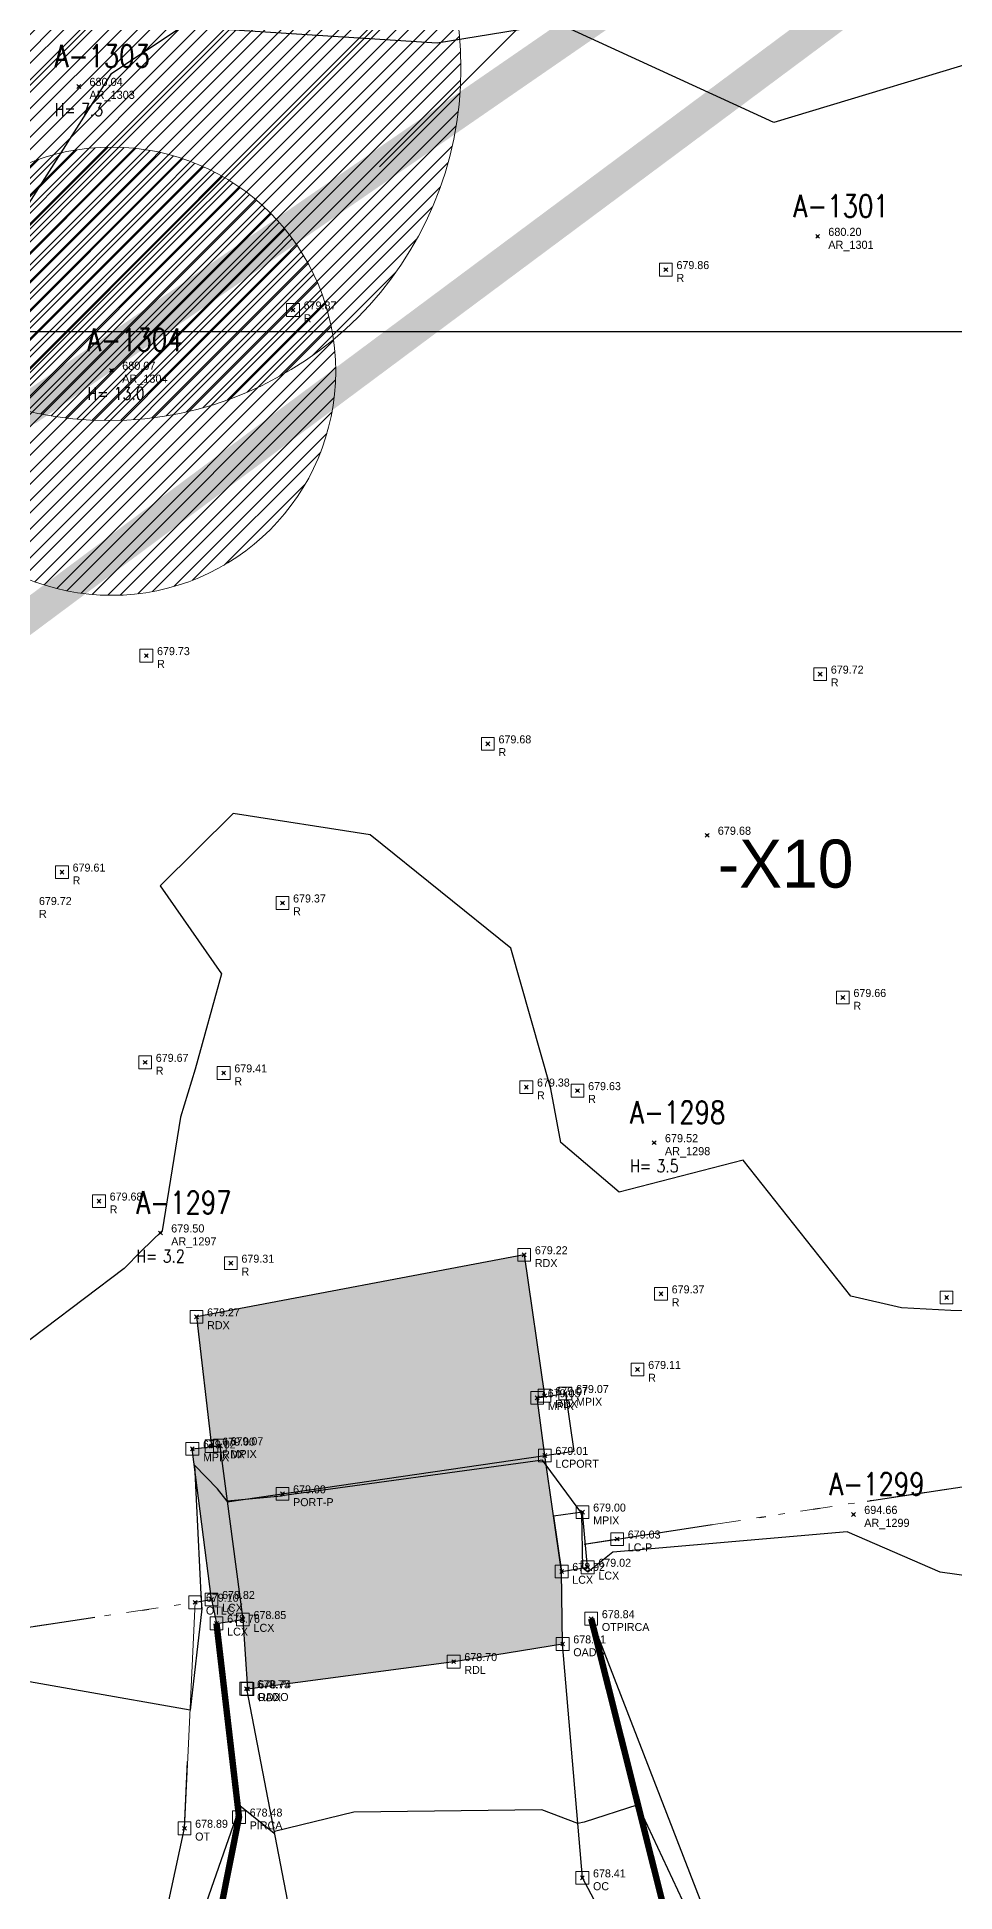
# Model space of a CAD drawing. Extents: x 350769 to 354978, y 6304672 to 6307963.
# Drawn here: x 352321.49 to 352335.83, y 6305875.63 to 6305904.6 of the extents above; entities that cross this region are included whole.
import ezdxf

# ---------------------------------------------------------------- set-up
doc = ezdxf.new("R2010")
doc.units = 0
doc.header["$PDMODE"] = 35
doc.header["$PDSIZE"] = 0.03
for name, pattern in [('4.0 - LO RECABARREN - DESNIVEL NUEVO$0$HIDDEN', [0.375, 0.25, -0.125]), ('CONTINUOS', [0]), ('DASHDOT', [1, 0.5, -0.25, 0, -0.25]), ('DASHED', [19.049999999999997, 12.7, -6.35]), ('DIVIDE', [1.25, 0.5, -0.25, 0, -0.25, 0, -0.25]), ('HIDDEN', [9.524999999999999, 6.35, -3.175])]:
    doc.linetypes.add(name, pattern=pattern)
doc.layers.get('0').update_dxf_attribs({"linetype": 'CONTINUOUS'})
for name, color, linetype in [('03_S2_Pav ext_Borde vereda', 7, 'CONTINUOUS'), ('1-ACCESOS', 212, 'CONTINUOUS'), ('1-ARBOL H1', 7, 'CONTINUOUS'), ('1-ARBOL H2', 1, 'CONTINUOUS'), ('1-ARBOL H3', 241, 'CONTINUOUS'), ('1-ARBOL NOMBRE', 3, 'CONTINUOUS'), ('1-ARBOL PTO', 7, 'CONTINUOUS'), ('1-CAMINO DE TIERRA', 252, 'HIDDEN'), ('1-coordenadas', 8, 'CONTINUOUS'), ('1-LINEA DE CIERRO', 7, 'DIVIDE'), ('1-PILAR', 252, 'CONTINUOUS'), ('1-PIRCA', 252, 'CONTINUOUS'), ('1-RADIER', 251, 'CONTINUOUS'), ('2-ACHURADO RADIER', 9, 'CONTINUOUS'), ('3-TALUD', 252, 'DASHED'), ('C-TINN', 5, 'CONTINUOUS'), ('C-TOPO-MAJR', 9, 'CONTINUOUS'), ('C-TOPO-MINR', 8, 'CONTINUOUS'), ('V-NODE-TEXT DIC 2012', 31, 'CONTINUOUS')]:
    doc.layers.add(name, color=color, linetype=linetype)
doc.layers.add('0_ASD_LINEA OFICIAL', color=253, linetype='DASHDOT', lineweight=20)
doc.layers.add('0_ASD_TOPOGRAFIA_ELEMENTOS', color=9, linetype='CONTINUOS', lineweight=5, true_color=0xbdbdbd)
doc.styles.add('ROMANS', font='romans.shx', dxfattribs={"width": 0.65})

# ---------------------------------------------------------------- blocks, each defined once
blk = doc.blocks.new('COORDENADAS')
at = {"layer": '1-coordenadas'}
blk.add_line((20, -300.625), (1420, -300.625), dxfattribs=at)
blk = doc.blocks.new('A$C27410629')
at = {"true_color": 0x136734, "transparency": 33554559}
h = blk.add_hatch(dxfattribs=at)
h.set_pattern_fill('ANSI31', color=116, scale=0.5)
h.set_pattern_definition([(45, (-8759.562515186517, -519.1035735587502), (-1.122532015133644, 1.122532015133644), [])])
h.paths.add_polyline_path([(137.5068959888558, 1252.464406617455, 0.1176268807227723), (109.8147584422568, 1254.193915082658, 0.0669245107500281), (94.44469839795602, 1249.334472017372, 0.3153492887079504), (64.30173641118381, 1196.270282113329, 0.0226826871159959), (65.7292635223912, 1185.310127003227), (112.3603922077091, 1218.953454515778), (153.4782689701005, 1161.962272479494), (172.1053089193083, 1139.480769404351), (187.9579650288579, 1141.807885415954), (193.565073162812, 1120.465553675225), (224.197974734232, 1050.129297271156), (250.6203797236194, 989.4787086543838), (268.1526288855184, 972.7353945672494, 7.2547007156e-06), (291.4898137452492, 983.2987389690225), (238.1945199318034, 1105.633967029937), (205.2934048173047, 1181.112163638985), (177.0531538182076, 1197.651557407602)])
at = {"true_color": 0xf8d731, "transparency": 33554559}
h = blk.add_hatch(dxfattribs=at)
h.set_pattern_fill('ANSI31', color=40, scale=0.5)
h.set_pattern_definition([(45, (-8562.389606185756, -452.7772535526492), (-1.122532015133644, 1.122532015133644), [])])
h.paths.add_polyline_path([(112.3603922079938, 1218.953454516186), (65.72926352267586, 1185.310127003635, 0.0411311629792945), (70.93430501728926, 1165.446933868518, 0.0140346239134982), (80.53034666708209, 1140.452970316797), (85.58360470618118, 1125.976145258928), (117.4026874122528, 1137.08554251631), (153.4782689703861, 1161.962272479902)], flags=17)
at = {"layer": '0_ASD_LINEA OFICIAL', "ltscale": 8, "const_width": 0.5}
for points in [[(85.58360530758229, 1125.976145468789), (117.4026874119463, 1137.085542516089), (153.4782689700787, 1161.962272479681), (153.4782689700787, 1161.962272479681), (112.3603922076873, 1218.953454515965), (65.72926351752159, 1185.310126999917)], [(160.9876143796937, 1025.359743172903), (224.1959328140074, 1050.133984341224), (193.565073162812, 1120.465553675225), (187.9579650288579, 1141.807885415954), (172.1053089193083, 1139.480769404351), (153.4782689701005, 1161.962272479494), (117.4026874119681, 1137.085542515902), (85.5836153089768, 1125.976116823203)]]:
    blk.add_lwpolyline(points, dxfattribs=at)
blk = doc.blocks.new('TOPOGRAFIA')
at = {"layer": '0_ASD_TOPOGRAFIA_ELEMENTOS', "true_color": 0xf26507}
h = blk.add_hatch(dxfattribs=at)
h.set_pattern_fill('ANSI31', color=30, scale=0.1)
h.set_pattern_definition([(45, (384019.8367965573, 6301164.360329739), (-0.2245064030267289, 0.2245064030267289), [])])
edge = h.paths.add_edge_path()
edge.add_arc((390322.6110138982, 6302904.112506052), 5.5, 0, 360)
h = blk.add_hatch(dxfattribs=at)
h.set_pattern_fill('ANSI31', color=30, scale=0.1)
h.set_pattern_definition([(45, (384019.8822157909, 6301159.630080115), (-0.2245064030267289, 0.2245064030267289), [])])
edge = h.paths.add_edge_path()
edge.add_arc((390322.6564331319, 6302899.382256429), 3.5, 0, 360)
at = {"layer": '1-PILAR', "lineweight": 0, "true_color": 0xbdbdbd}
h = blk.add_hatch(color=9, dxfattribs=at)
h.dxf.hatch_style = 1
h.paths.add_polyline_path([(390324.347, 6302882.601), (390323.9160000001, 6302882.551), (390324.2150000001, 6302880.199), (390324.294, 6302879.827000001), (390324.706, 6302879.886)])
at = {"layer": '2-ACHURADO RADIER', "lineweight": 0, "true_color": 0xbdbdbd}
h = blk.add_hatch(color=9, dxfattribs=at)
h.dxf.hatch_style = 1
h.paths.add_polyline_path([(390329.422, 6302882.449), (390329.3020000001, 6302883.348999999), (390329.419, 6302883.382999999), (390329.101, 6302885.583), (390323.9810000001, 6302884.613), (390324.217, 6302882.594), (390324.347, 6302882.601), (390324.706, 6302879.886), (390324.7800000001, 6302878.802), (390327.999, 6302879.228999999), (390329.701, 6302879.505), (390329.685, 6302880.637)])
at = {"layer": '0_ASD_LINEA OFICIAL', "ltscale": 8, "const_width": 0.5}
blk.add_lwpolyline([(390300.6404766534, 6302880.138905664), (390362.1061406053, 6302925.87386779), (390309.6791110245, 6302995.975573557, 0.0925659184479646), (390293.8108981676, 6302981.742677435, -0.3964153860767294), (390284.2829851062, 6302954.556046659, 0.0142566665864855), (390284.8175285188, 6302952.058129574, -0.0031337790823816)], format="xyb", close=True, dxfattribs=at)
blk.add_lwpolyline([(390300.6404766534, 6302880.138905664), (390362.1061406053, 6302925.87386779), (390309.6791110245, 6302995.975573557, 0.0925659184479646), (390293.8108981676, 6302981.742677435, -0.3964153860767294), (390284.2829851062, 6302954.556046659, 0.0142566665864855), (390284.8175285188, 6302952.058129574, -0.0031337790823816)], format="xyb", close=True, dxfattribs=at)
at = {"layer": '0_ASD_TOPOGRAFIA_ELEMENTOS', "color": 30, "true_color": 0xf26507}
for centre, radius in [((390322.6110138982, 6302904.112506052, 680), 5.5), ((390322.6564331319, 6302899.382256429), 3.5)]:
    blk.add_circle(centre, radius, dxfattribs=at)
at = {"layer": '1-ACCESOS', "color": 9, "lineweight": 0, "true_color": 0xbdbdbd, "flags": 128}
blk.add_lwpolyline([(390324.463102645, 6302881.722953535), (390329.422, 6302882.449)], dxfattribs=at)
at = {"layer": '1-ARBOL H1', "color": 9, "lineweight": 0, "true_color": 0xbdbdbd}
for p in [(390322.143, 6302903.83), (390322.654, 6302899.397000001), (390331.1320000001, 6302887.333), (390323.419, 6302885.924)]:
    blk.add_point(p, dxfattribs=at)
at = {"layer": '1-ARBOL PTO', "color": 9, "lineweight": 0, "true_color": 0xbdbdbd}
for p in [(390322.143, 6302903.83), (390333.684, 6302901.488), (390322.654, 6302899.397000001), (390331.1320000001, 6302887.333), (390323.419, 6302885.924), (390334.245, 6302881.528)]:
    blk.add_point(p, dxfattribs=at)
at = {"layer": '1-CAMINO DE TIERRA', "color": 9, "lineweight": 0, "true_color": 0xbdbdbd, "flags": 128}
for points in [[(390324.761, 6302878.806), (390325.428, 6302875.348999999), (390324.294, 6302871.101), (390321.348, 6302869.001), (390315.566, 6302868.622), (390304.424, 6302867.813999999), (390296.342, 6302867.038), (390290.3170000001, 6302866.931), (390285.8120000001, 6302868.573), (390282.9310000001, 6302872.001), (390281.024, 6302876.886), (390280.7420000001, 6302882.253), (390282.269, 6302888.842), (390286.039, 6302894.172), (390289.274, 6302895.499)], [(390413.92, 6302886.512999999), (390405.018, 6302883.544), (390395.4810000001, 6302880.59), (390387.49, 6302878.022999999), (390379.778, 6302876.062999999), (390372.972, 6302874.824), (390364.635, 6302873.482000001), (390356.713, 6302872.472999999), (390347.968, 6302871.576), (390334.8610000001, 6302870.57), (390331.675, 6302872.746), (390330.009, 6302875.851), (390329.701, 6302879.505)]]:
    blk.add_lwpolyline(points, dxfattribs=at)
at = {"layer": '1-coordenadas', "color": 9, "linetype": '4.0 - LO RECABARREN - DESNIVEL NUEVO$0$HIDDEN', "lineweight": 0, "ltscale": 50, "true_color": 0xbdbdbd}
blk.add_line((390200, 6302900), (390900, 6302900), dxfattribs=at)
at = {"layer": '1-LINEA DE CIERRO', "color": 9, "lineweight": 0, "true_color": 0xbdbdbd, "flags": 128}
for points in [[(390330.5520000001, 6302881.142999999), (390336.474, 6302882.042)], [(390330.0369232946, 6302881.064807842), (390330.5520000001, 6302881.142999999)], [(390301.385, 6302876.745), (390305.3370000001, 6302877.345), (390312.0220000001, 6302878.361), (390317.878, 6302879.246), (390323.9620000001, 6302880.156)], [(390323.9620000001, 6302880.156), (390324.2150000001, 6302880.199)]]:
    blk.add_lwpolyline(points, dxfattribs=at)
at = {"layer": '1-PILAR', "color": 9, "lineweight": 0, "true_color": 0xbdbdbd, "flags": 128}
for points in [[(390329.422, 6302882.449), (390329.3020000001, 6302883.348999999), (390329.744, 6302883.416), (390329.8740159602, 6302882.514166448)], [(390323.9160000001, 6302882.551), (390324.347, 6302882.601)], [(390324.347, 6302882.601), (390324.706, 6302879.886)], [(390324.2150000001, 6302880.199), (390323.9160000001, 6302882.551)], [(390329.422, 6302882.449), (390329.8740159603, 6302882.514166448)], [(390330.011, 6302881.563999999), (390329.5599540069, 6302881.49853361)], [(390329.5599540069, 6302881.49853361), (390329.685, 6302880.637), (390330.092, 6302880.702000001)], [(390330.092, 6302880.702000001), (390330.011, 6302881.563999999)], [(390324.2150000001, 6302880.199), (390324.294, 6302879.827000001)], [(390324.294, 6302879.827000001), (390324.706, 6302879.886)]]:
    blk.add_lwpolyline(points, dxfattribs=at)
at = {"layer": '1-PIRCA', "color": 9, "lineweight": 0, "true_color": 0xbdbdbd, "const_width": 0.1, "flags": 128}
for points in [[(390289.1320000001, 6302869.418), (390294.284, 6302869.902000001), (390296.234, 6302868.402000001), (390301.723, 6302868.906), (390310.885, 6302869.482000001), (390319.156, 6302870.212), (390322.221, 6302871.459), (390324.039, 6302873.746), (390324.646, 6302876.801), (390324.294, 6302879.827000001)], [(390330.1470000001, 6302879.899), (390331.4860000001, 6302874.574), (390333.92, 6302872.277000001), (390336.8270000001, 6302871.847999999), (390348.24, 6302872.987000001), (390358.722, 6302874.17), (390367.909, 6302875.646000001), (390377.47, 6302877.196), (390383.476, 6302878.24)]]:
    blk.add_lwpolyline(points, dxfattribs=at)
at = {"layer": '1-RADIER', "color": 9, "lineweight": 0, "true_color": 0xbdbdbd, "flags": 128}
for points in [[(390329.101, 6302885.583), (390323.9810000001, 6302884.613)], [(390329.101, 6302885.583), (390329.419, 6302883.382999999)], [(390323.9810000001, 6302884.613), (390324.217, 6302882.594)], [(390329.685, 6302880.637), (390329.422, 6302882.449), (390329.3020000001, 6302883.348999999), (390329.419, 6302883.382999999)], [(390324.217, 6302882.594), (390324.347, 6302882.601), (390324.706, 6302879.886), (390324.7800000001, 6302878.802)], [(390329.701, 6302879.505), (390329.685, 6302880.637)], [(390327.999, 6302879.228999999), (390329.701, 6302879.505)], [(390324.7800000001, 6302878.802), (390327.999, 6302879.228999999)]]:
    blk.add_lwpolyline(points, dxfattribs=at)
at = {"layer": '3-TALUD', "color": 9, "lineweight": 0, "true_color": 0xbdbdbd, "flags": 128}
for points in [[(390289.439, 6302869.993), (390294.525, 6302870.187999999), (390296.385, 6302868.978999999), (390301.904, 6302869.467999999), (390310.826, 6302870.132), (390318.935, 6302870.753), (390321.653, 6302871.783), (390323.227, 6302873.98), (390323.794, 6302876.626), (390323.9620000001, 6302880.156)], [(390330.1470000001, 6302879.899), (390332.073, 6302874.938999999), (390334.508, 6302872.779), (390336.838, 6302872.397999999), (390348.216, 6302873.679), (390358.5670000001, 6302874.791), (390367.929, 6302876.454), (390377.769, 6302878.058999999), (390383.476, 6302878.24)]]:
    blk.add_lwpolyline(points, dxfattribs=at)
at = {"layer": 'C-TINN', "color": 9, "linetype": 'Continuous', "lineweight": 0, "true_color": 0xbdbdbd}
for points, elevation in [([(390331.2130000001, 6302900.869), (390331.2130000001, 6302901.068999999), (390331.413, 6302901.068999999), (390331.413, 6302900.869), (390331.2130000001, 6302900.869)], 679.858), ([(390325.389, 6302900.238000001), (390325.389, 6302900.438), (390325.589, 6302900.438), (390325.589, 6302900.238000001), (390325.389, 6302900.238000001)], 679.869), ([(390323.0990000001, 6302894.840000001), (390323.0990000001, 6302895.04), (390323.299, 6302895.04), (390323.299, 6302894.840000001), (390323.0990000001, 6302894.840000001)], 679.734), ([(390333.624, 6302894.551), (390333.624, 6302894.750999999), (390333.824, 6302894.750999999), (390333.824, 6302894.551), (390333.624, 6302894.551)], 679.724), ([(390328.433, 6302893.462), (390328.433, 6302893.662), (390328.633, 6302893.662), (390328.633, 6302893.462), (390328.433, 6302893.462)], 679.678), ([(390321.7800000001, 6302891.459000001), (390321.7800000001, 6302891.659), (390321.98, 6302891.659), (390321.98, 6302891.459000001), (390321.7800000001, 6302891.459000001)], 679.607), ([(390325.2240000001, 6302890.977), (390325.2240000001, 6302891.176999999), (390325.424, 6302891.176999999), (390325.424, 6302890.977), (390325.2240000001, 6302890.977)], 679.367), ([(390333.977, 6302889.501), (390333.977, 6302889.700999999), (390334.177, 6302889.700999999), (390334.177, 6302889.501), (390333.977, 6302889.501)], 679.659), ([(390323.0790000001, 6302888.488000001), (390323.0790000001, 6302888.688), (390323.279, 6302888.688), (390323.279, 6302888.488000001), (390323.0790000001, 6302888.488000001)], 679.666), ([(390324.3060000001, 6302888.323000001), (390324.3060000001, 6302888.523), (390324.506, 6302888.523), (390324.506, 6302888.323000001), (390324.3060000001, 6302888.323000001)], 679.406), ([(390329.0340000001, 6302888.102), (390329.0340000001, 6302888.301999999), (390329.234, 6302888.301999999), (390329.234, 6302888.102), (390329.0340000001, 6302888.102)], 679.379), ([(390329.8330000001, 6302888.046), (390329.8330000001, 6302888.245999999), (390330.033, 6302888.245999999), (390330.033, 6302888.046), (390329.8330000001, 6302888.046)], 679.631), ([(390322.359, 6302886.321), (390322.359, 6302886.521), (390322.559, 6302886.521), (390322.559, 6302886.321), (390322.359, 6302886.321)], 679.678), ([(390324.417, 6302885.351000001), (390324.417, 6302885.551), (390324.617, 6302885.551), (390324.617, 6302885.351000001), (390324.417, 6302885.351000001)], 679.307), ([(390329.0010000001, 6302885.483), (390329.0010000001, 6302885.682999999), (390329.201, 6302885.682999999), (390329.201, 6302885.483), (390329.0010000001, 6302885.483)], 679.215), ([(390331.1380000001, 6302884.872), (390331.1380000001, 6302885.072), (390331.338, 6302885.072), (390331.338, 6302884.872), (390331.1380000001, 6302884.872)], 679.369), ([(390335.5990000001, 6302884.817000001), (390335.5990000001, 6302885.017), (390335.799, 6302885.017), (390335.799, 6302884.817000001), (390335.5990000001, 6302884.817000001)], 679.566), ([(390323.8810000001, 6302884.513), (390323.8810000001, 6302884.713), (390324.081, 6302884.713), (390324.081, 6302884.513), (390323.8810000001, 6302884.513)], 679.266), ([(390330.771, 6302883.692000001), (390330.771, 6302883.892), (390330.971, 6302883.892), (390330.971, 6302883.692000001), (390330.771, 6302883.692000001)], 679.114), ([(390329.319, 6302883.283000001), (390329.319, 6302883.483), (390329.519, 6302883.483), (390329.519, 6302883.283000001), (390329.319, 6302883.283000001)], 679.074), ([(390329.6440000001, 6302883.316000001), (390329.6440000001, 6302883.516), (390329.844, 6302883.516), (390329.844, 6302883.316000001), (390329.6440000001, 6302883.316000001)], 679.074), ([(390329.2020000001, 6302883.249000001), (390329.2020000001, 6302883.449), (390329.402, 6302883.449), (390329.402, 6302883.249000001), (390329.2020000001, 6302883.249000001)], 679.053), ([(390323.8160000001, 6302882.451), (390323.8160000001, 6302882.651), (390324.016, 6302882.651), (390324.016, 6302882.451), (390323.8160000001, 6302882.451)], 679.022), ([(390324.1170000001, 6302882.494), (390324.1170000001, 6302882.693999999), (390324.317, 6302882.693999999), (390324.317, 6302882.494), (390324.1170000001, 6302882.494)], 678.996), ([(390324.2470000001, 6302882.501), (390324.2470000001, 6302882.700999999), (390324.447, 6302882.700999999), (390324.447, 6302882.501), (390324.2470000001, 6302882.501)], 679.071), ([(390329.3220000001, 6302882.349), (390329.3220000001, 6302882.549), (390329.522, 6302882.549), (390329.522, 6302882.349), (390329.3220000001, 6302882.349)], 679.007), ([(390325.2240000001, 6302881.749000001), (390325.2240000001, 6302881.949), (390325.424, 6302881.949), (390325.424, 6302881.749000001), (390325.2240000001, 6302881.749000001)], 679.003), ([(390329.911, 6302881.464000001), (390329.911, 6302881.664), (390330.111, 6302881.664), (390330.111, 6302881.464000001), (390329.911, 6302881.464000001)], 679.002), ([(390330.4520000001, 6302881.043000001), (390330.4520000001, 6302881.243), (390330.652, 6302881.243), (390330.652, 6302881.043000001), (390330.4520000001, 6302881.043000001)], 679.031), ([(390329.585, 6302880.537), (390329.585, 6302880.737), (390329.785, 6302880.737), (390329.785, 6302880.537), (390329.585, 6302880.537)], 678.923), ([(390329.9920000001, 6302880.602), (390329.9920000001, 6302880.801999999), (390330.192, 6302880.801999999), (390330.192, 6302880.602), (390329.9920000001, 6302880.602)], 679.017), ([(390324.1150000001, 6302880.099), (390324.1150000001, 6302880.299), (390324.315, 6302880.299), (390324.315, 6302880.099), (390324.1150000001, 6302880.099)], 678.817), ([(390323.862, 6302880.056000001), (390323.862, 6302880.256), (390324.062, 6302880.256), (390324.062, 6302880.056000001), (390323.862, 6302880.056000001)], 679.103), ([(390324.6060000001, 6302879.786), (390324.6060000001, 6302879.986), (390324.806, 6302879.986), (390324.806, 6302879.786), (390324.6060000001, 6302879.786)], 678.849), ([(390330.047, 6302879.799000001), (390330.047, 6302879.999), (390330.247, 6302879.999), (390330.247, 6302879.799000001), (390330.047, 6302879.799000001)], 678.84), ([(390324.194, 6302879.727), (390324.194, 6302879.926999999), (390324.394, 6302879.926999999), (390324.394, 6302879.727), (390324.194, 6302879.727)], 678.764), ([(390329.601, 6302879.405), (390329.601, 6302879.605), (390329.801, 6302879.605), (390329.801, 6302879.405), (390329.601, 6302879.405)], 678.807), ([(390327.8990000001, 6302879.129000001), (390327.8990000001, 6302879.329), (390328.099, 6302879.329), (390328.099, 6302879.129000001), (390327.8990000001, 6302879.129000001)], 678.703), ([(390324.661, 6302878.706), (390324.661, 6302878.905999999), (390324.861, 6302878.905999999), (390324.861, 6302878.706), (390324.661, 6302878.706)], 678.749), ([(390324.6800000001, 6302878.702000001), (390324.6800000001, 6302878.902), (390324.88, 6302878.902), (390324.88, 6302878.702000001), (390324.6800000001, 6302878.702000001)], 678.74), ([(390324.5460000001, 6302876.701), (390324.5460000001, 6302876.901), (390324.746, 6302876.901), (390324.746, 6302876.701), (390324.5460000001, 6302876.701)], 678.476), ([(390323.694, 6302876.526000001), (390323.694, 6302876.726), (390323.894, 6302876.726), (390323.894, 6302876.526000001), (390323.694, 6302876.526000001)], 678.887), ([(390329.9090000001, 6302875.751), (390329.9090000001, 6302875.950999999), (390330.109, 6302875.950999999), (390330.109, 6302875.751), (390329.9090000001, 6302875.751)], 678.407)]:
    blk.add_lwpolyline(points, dxfattribs=dict(at, elevation=elevation))
for p in [(390331.313, 6302900.969, 679.858), (390325.489, 6302900.338, 679.869), (390323.199, 6302894.94, 679.734), (390333.724, 6302894.651, 679.724), (390328.533, 6302893.562, 679.678), (390321.88, 6302891.559, 679.607), (390325.324, 6302891.077, 679.367), (390334.077, 6302889.601, 679.659), (390323.179, 6302888.588, 679.666), (390324.406, 6302888.423, 679.406), (390329.134, 6302888.202, 679.379), (390329.933, 6302888.146, 679.631), (390322.459, 6302886.421, 679.678), (390329.101, 6302885.583, 679.215), (390324.517, 6302885.451, 679.307), (390331.238, 6302884.972, 679.369), (390335.699, 6302884.917, 679.566), (390323.9810000001, 6302884.613, 679.266), (390330.871, 6302883.792, 679.114), (390329.3020000001, 6302883.349, 679.053), (390329.419, 6302883.383, 679.074), (390329.744, 6302883.416, 679.074), (390324.217, 6302882.594, 678.996), (390324.347, 6302882.601, 679.071), (390323.9160000001, 6302882.551, 679.022), (390329.422, 6302882.449, 679.007), (390325.324, 6302881.849, 679.003), (390330.011, 6302881.564, 679.002), (390330.5520000001, 6302881.143, 679.031), (390329.685, 6302880.637, 678.923), (390330.092, 6302880.702, 679.017), (390323.962, 6302880.156, 679.103), (390324.2150000001, 6302880.199, 678.817), (390324.294, 6302879.827, 678.764), (390324.706, 6302879.886, 678.849), (390330.147, 6302879.899, 678.84), (390329.701, 6302879.505, 678.807), (390327.999, 6302879.229, 678.703), (390324.761, 6302878.806, 678.749), (390324.7800000001, 6302878.802, 678.74), (390324.646, 6302876.801, 678.476), (390323.794, 6302876.626, 678.887), (390330.009, 6302875.851, 678.407)]:
    blk.add_point(p, dxfattribs=at)
at = {"layer": 'C-TOPO-MAJR', "color": 9, "linetype": 'Continuous', "lineweight": -3, "true_color": 0xbdbdbd, "elevation": 680}
blk.add_lwpolyline([(390336.796986456, 6302904.413295711), (390333.0011318052, 6302903.266633238), (390329.6309516909, 6302904.811917875), (390327.7427346939, 6302904.503933674), (390323.7557692308, 6302904.75925), (390322.6430555556, 6302904.020534722), (390319.005734375, 6302898.303281249)], dxfattribs=at)
at = {"layer": 'C-TOPO-MINR', "color": 9, "linetype": 'Continuous', "lineweight": -3, "true_color": 0xbdbdbd}
for points, elevation in [([(390336.9729829425, 6302884.687055438), (390335.7651907515, 6302884.714040463), (390334.9940265487, 6302884.752730089), (390334.2044517767, 6302884.935426396), (390332.5204448276, 6302887.063031035), (390330.5855000001, 6302886.559), (390329.6710000001, 6302887.338901442), (390329.5176468254, 6302888.17511111), (390328.8907859532, 6302890.37109699), (390326.6963376206, 6302892.139717042), (390324.5539046322, 6302892.476942779), (390323.4154500001, 6302891.344108334), (390324.3698695653, 6302889.969852842), (390323.9623923077, 6302888.482653847), (390323.7331397059, 6302887.731132354), (390323.4463962264, 6302885.955609164), (390323.1165631068, 6302885.639873787), (390322.8543445122, 6302885.370908537), (390320.3669816402, 6302883.495883721)], 679.5), ([(390336.1565729167, 6302880.546411458), (390335.5975695931, 6302880.627483941), (390334.1482648222, 6302881.254256917), (390330.4862670158, 6302880.941094241), (390330.0972824859, 6302880.624875706), (390330.018393617, 6302880.69024468), (390330.0027468355, 6302881.540531646), (390329.4439166667, 6302882.298), (390329.3892335527, 6302882.374855263), (390325.3507500001, 6302881.8228), (390325.311961039, 6302881.810759741), (390324.4618153153, 6302881.732689189), (390324.3101023623, 6302881.929574803), (390323.9480878049, 6302882.298590244), (390324.0531153847, 6302880.171486015), (390324.0628731564, 6302880.056038348), (390323.8818888889, 6302878.472712963), (390318.7399000001, 6302879.374916667)], 679), ([(390331.8921638142, 6302874.826555013), (390330.8777544141, 6302876.992900481), (390330.0386397229, 6302876.720431871), (390329.9373900001, 6302876.700555), (390329.3774797298, 6302876.912331081), (390326.4410507463, 6302876.877835821), (390325.1980645161, 6302876.574258065), (390325.1969133858, 6302876.546700788), (390324.6561098902, 6302876.977263737), (390324.6166666667, 6302877.053166667), (390324.5962481752, 6302876.790781022), (390323.9400939908, 6302874.908650232)], 678.5)]:
    blk.add_lwpolyline(points, dxfattribs=dict(at, elevation=elevation))
at = {"layer": 'C-TOPO-MINR', "color": 9, "linetype": 'Continuous', "lineweight": 0, "true_color": 0xbdbdbd, "elevation": 679}
blk.add_lwpolyline([(390324.2135037037, 6302882.623911111), (390324.1706923077, 6302882.587384615), (390324.2239333334, 6302882.594373333), (390324.2135037037, 6302882.623911111)], dxfattribs=at)
at = {"layer": 'V-NODE-TEXT DIC 2012', "color": 9, "lineweight": 0, "true_color": 0xbdbdbd}
for p in [(390322.143, 6302903.83), (390333.684, 6302901.488), (390331.313, 6302900.969), (390325.489, 6302900.338), (390322.654, 6302899.397), (390323.199, 6302894.94), (390333.724, 6302894.651), (390328.533, 6302893.562), (390331.958, 6302892.135), (390321.88, 6302891.559), (390325.324, 6302891.077), (390334.077, 6302889.601), (390323.179, 6302888.588), (390324.406, 6302888.423), (390329.134, 6302888.202), (390329.933, 6302888.146), (390331.132, 6302887.333), (390322.459, 6302886.421), (390323.419, 6302885.924), (390329.101, 6302885.583), (390324.517, 6302885.451), (390331.238, 6302884.972), (390335.699, 6302884.917), (390323.9810000001, 6302884.613), (390330.871, 6302883.792), (390329.3020000001, 6302883.349), (390329.419, 6302883.383), (390329.744, 6302883.416), (390324.217, 6302882.594), (390324.347, 6302882.601), (390323.9160000001, 6302882.551), (390329.422, 6302882.449), (390325.324, 6302881.849), (390330.011, 6302881.564), (390334.245, 6302881.528), (390330.5520000001, 6302881.143), (390329.685, 6302880.637), (390330.092, 6302880.702), (390323.962, 6302880.156), (390324.2150000001, 6302880.199), (390324.294, 6302879.827), (390324.706, 6302879.886), (390330.147, 6302879.899), (390329.701, 6302879.505), (390327.999, 6302879.229), (390324.761, 6302878.806), (390324.7800000001, 6302878.802), (390324.646, 6302876.801), (390323.794, 6302876.626), (390330.009, 6302875.851)]:
    blk.add_point(p, dxfattribs=at)
at = {"layer": '1-ARBOL H2', "color": 9, "lineweight": 0, "true_color": 0xbdbdbd, "style": 'ROMANS', "width": 0.8}
for p in [(390321.7660668353, 6302903.368000005), (390322.2770668355, 6302898.935000005), (390330.7550668353, 6302886.871000005), (390323.0420668354, 6302885.462000005)]:
    blk.add_text('H=', height=0.2, dxfattribs=at).set_placement(p)
at = {"layer": '1-ARBOL H3', "color": 9, "lineweight": 0, "true_color": 0xbdbdbd, "style": 'ROMANS', "width": 0.8}
for s, p in [('7.3', (390322.1791939024, 6302903.368000006)), ('13.0', (390322.6901939024, 6302898.935000006)), ('3.5', (390331.1681939024, 6302886.871000006)), ('3.2', (390323.4551939024, 6302885.462000006))]:
    blk.add_text(s, height=0.2, dxfattribs=at).set_placement(p)
at = {"layer": '1-ARBOL NOMBRE', "color": 9, "lineweight": 0, "true_color": 0xbdbdbd, "style": 'ROMANS', "width": 0.8}
for s, p in [('A-1303', (390321.7660668353, 6302904.130000003)), ('A-1301', (390333.3070668354, 6302901.788000003)), ('A-1304', (390322.2770668355, 6302899.697000002)), ('A-1298', (390330.7550668353, 6302887.633000002)), ('A-1297', (390323.0420668354, 6302886.224000002)), ('A-1299', (390333.8680668354, 6302881.828000003))]:
    blk.add_text(s, height=0.35, dxfattribs=at).set_placement(p)
at = {"layer": 'V-NODE-TEXT DIC 2012', "color": 9, "lineweight": 0, "true_color": 0xbdbdbd}
for s, height, p in [('AR_1303', 0.127, (390322.3097893219, 6302903.635210678)), ('680.04', 0.127, (390322.3097893219, 6302903.837210678)), ('AR_1301', 0.127, (390333.8507893219, 6302901.293210678)), ('680.20', 0.127, (390333.8507893219, 6302901.495210677)), ('679.86', 0.125, (390331.4797893219, 6302900.977210677)), ('R', 0.125, (390331.4797893219, 6302900.777210678)), ('679.87', 0.125, (390325.6557893219, 6302900.346210678)), ('R', 0.125, (390325.6557893219, 6302900.146210679)), ('680.07', 0.127, (390322.8207893219, 6302899.404210677)), ('AR_1304', 0.127, (390322.8207893219, 6302899.202210678)), ('679.73', 0.125, (390323.3657893219, 6302894.948210678)), ('R', 0.125, (390323.3657893219, 6302894.748210679)), ('679.72', 0.125, (390333.8907893219, 6302894.659210677)), ('R', 0.125, (390333.8907893219, 6302894.459210678)), ('679.68', 0.125, (390328.6997893219, 6302893.570210678)), ('R', 0.125, (390328.6997893219, 6302893.370210678)), ('679.68', 0.127, (390332.1247893219, 6302892.142210677)), ('-X10', 0.75, (390332.1247893219, 6302891.317210678)), ('679.61', 0.125, (390322.0467893219, 6302891.567210678)), ('R', 0.125, (390322.0467893219, 6302891.367210679)), ('679.72', 0.125, (390321.5207893219, 6302891.045210677)), ('679.37', 0.125, (390325.4907893219, 6302891.085210677)), ('R', 0.125, (390325.4907893219, 6302890.885210678)), ('R', 0.125, (390321.5207893219, 6302890.845210678)), ('679.66', 0.125, (390334.2437893219, 6302889.609210677)), ('R', 0.125, (390334.2437893219, 6302889.409210678)), ('679.67', 0.125, (390323.3457893219, 6302888.596210678)), ('R', 0.125, (390323.3457893219, 6302888.396210679)), ('679.41', 0.125, (390324.5727893219, 6302888.431210678)), ('R', 0.125, (390324.5727893219, 6302888.231210679)), ('679.38', 0.125, (390329.3007893219, 6302888.210210677)), ('R', 0.125, (390329.3007893219, 6302888.010210678)), ('679.63', 0.125, (390330.0997893219, 6302888.154210677)), ('R', 0.125, (390330.0997893219, 6302887.954210678)), ('AR_1298', 0.127, (390331.2987893219, 6302887.138210678)), ('679.52', 0.127, (390331.2987893219, 6302887.340210677)), ('679.68', 0.125, (390322.6257893219, 6302886.429210678)), ('R', 0.125, (390322.6257893219, 6302886.229210678)), ('AR_1297', 0.127, (390323.5857893219, 6302885.729210678)), ('679.50', 0.127, (390323.5857893219, 6302885.931210677)), ('679.31', 0.125, (390324.6837893219, 6302885.459210678)), ('679.22', 0.125, (390329.2677893219, 6302885.591210677)), ('RDX', 0.125, (390329.2677893219, 6302885.391210678)), ('R', 0.125, (390324.6837893219, 6302885.259210679)), ('679.37', 0.125, (390331.4047893219, 6302884.980210678)), ('679.27', 0.125, (390324.1477893219, 6302884.621210678)), ('R', 0.125, (390331.4047893219, 6302884.780210678)), ('RDX', 0.125, (390324.1477893219, 6302884.421210678)), ('679.11', 0.125, (390331.0377893219, 6302883.800210678)), ('679.05', 0.125, (390329.4687893219, 6302883.357210678)), ('679.07', 0.125, (390329.5857893219, 6302883.391210678)), ('679.07', 0.125, (390329.9107893219, 6302883.424210678)), ('R', 0.125, (390331.0377893219, 6302883.600210679)), ('MPIX', 0.125, (390329.4687893219, 6302883.157210679)), ('RDX', 0.125, (390329.5857893219, 6302883.191210679)), ('MPIX', 0.125, (390329.9107893219, 6302883.224210679)), ('679.02', 0.125, (390324.0827893219, 6302882.559210678)), ('679.00', 0.125, (390324.3837893219, 6302882.602210677)), ('679.07', 0.125, (390324.5137893219, 6302882.609210677)), ('MPIX', 0.125, (390324.0827893219, 6302882.359210678)), ('RDX', 0.125, (390324.3837893219, 6302882.402210678)), ('MPIX', 0.125, (390324.5137893219, 6302882.409210678)), ('679.01', 0.125, (390329.5887893219, 6302882.457210678)), ('LCPORT', 0.125, (390329.5887893219, 6302882.257210678)), ('679.00', 0.125, (390325.4907893219, 6302881.857210678)), ('PORT-P', 0.125, (390325.4907893219, 6302881.657210679)), ('679.00', 0.125, (390330.1777893219, 6302881.572210678)), ('MPIX', 0.125, (390330.1777893219, 6302881.372210679)), ('AR_1299', 0.127, (390334.4117893219, 6302881.333210678)), ('694.66', 0.127, (390334.4117893219, 6302881.535210677)), ('679.03', 0.125, (390330.7187893219, 6302881.151210678)), ('LC-P', 0.125, (390330.7187893219, 6302880.951210679)), ('678.92', 0.125, (390329.8517893219, 6302880.645210678)), ('LCX', 0.125, (390329.8517893219, 6302880.445210679)), ('679.02', 0.125, (390330.2587893219, 6302880.710210677)), ('LCX', 0.125, (390330.2587893219, 6302880.510210678)), ('679.10', 0.125, (390324.1287893219, 6302880.164210678)), ('678.82', 0.125, (390324.3817893219, 6302880.207210678)), ('OTLC', 0.125, (390324.1287893219, 6302879.964210679)), ('LCX', 0.125, (390324.3817893219, 6302880.007210678)), ('678.85', 0.125, (390324.8727893219, 6302879.894210678)), ('678.84', 0.125, (390330.3137893219, 6302879.907210678)), ('678.76', 0.125, (390324.4607893219, 6302879.835210677)), ('LCX', 0.125, (390324.4607893219, 6302879.635210678)), ('LCX', 0.125, (390324.8727893219, 6302879.694210678)), ('OTPIRCA', 0.125, (390330.3137893219, 6302879.707210679)), ('OADO', 0.125, (390329.8677893219, 6302879.313210678)), ('678.81', 0.125, (390329.8677893219, 6302879.513210678)), ('678.70', 0.125, (390328.1657893219, 6302879.237210678)), ('RDL', 0.125, (390328.1657893219, 6302879.037210679)), ('678.75', 0.125, (390324.9277893219, 6302878.814210678)), ('678.74', 0.125, (390324.9467893219, 6302878.810210678)), ('OADO', 0.125, (390324.9277893219, 6302878.614210678)), ('RDX', 0.125, (390324.9467893219, 6302878.610210679)), ('678.48', 0.125, (390324.8127893219, 6302876.809210678)), ('OT', 0.125, (390323.9607893219, 6302876.434210679)), ('678.89', 0.125, (390323.9607893219, 6302876.634210678)), ('PIRCA', 0.125, (390324.8127893219, 6302876.609210678)), ('678.41', 0.125, (390330.1757893219, 6302875.859210677)), ('OC', 0.125, (390330.1757893219, 6302875.659210678))]:
    blk.add_text(s, height=height, dxfattribs=at).set_placement(p)

msp = doc.modelspace()

# ---------------------------------------------------------------- hatches: boundary and pattern name
at = {"layer": '0_ASD_TOPOGRAFIA_ELEMENTOS'}
h = msp.add_hatch(dxfattribs=at)
h.set_pattern_fill('ANSI31', color=256, scale=0.1)
h.set_pattern_definition([(45, (346019.8367965574, 6304164.360329739), (-0.2245064030267289, 0.2245064030267289), [])])
edge = h.paths.add_edge_path()
edge.add_arc((352322.6110138983, 6305904.112506052), 5.5, 0, 360)
h = msp.add_hatch(dxfattribs=at)
h.set_pattern_fill('ANSI31', color=256, scale=0.1)
h.set_pattern_definition([(45, (346019.882215791, 6304159.630080115), (-0.2245064030267289, 0.2245064030267289), [])])
edge = h.paths.add_edge_path()
edge.add_arc((352322.6564331319, 6305899.382256429), 3.5, 0, 360)
at = {"layer": '1-PILAR'}
h = msp.add_hatch(color=256, dxfattribs=at)
h.dxf.hatch_style = 1
h.paths.add_polyline_path([(352324.347, 6305882.601), (352323.9160000001, 6305882.551), (352324.2150000001, 6305880.199), (352324.294, 6305879.827000001), (352324.706, 6305879.886)])
at = {"layer": '2-ACHURADO RADIER'}
h = msp.add_hatch(color=256, dxfattribs=at)
h.dxf.hatch_style = 1
h.paths.add_polyline_path([(352329.422, 6305882.449), (352329.3020000001, 6305883.348999999), (352329.419, 6305883.382999999), (352329.101, 6305885.583), (352323.9810000001, 6305884.613), (352324.217, 6305882.594), (352324.347, 6305882.601), (352324.706, 6305879.886), (352324.7800000001, 6305878.802), (352327.999, 6305879.228999999), (352329.701, 6305879.505), (352329.685, 6305880.637)])

# ---------------------------------------------------------------- linework, layer by layer
at = {"layer": '0_ASD_TOPOGRAFIA_ELEMENTOS'}
for centre, radius in [((352322.6110138983, 6305904.112506052, 680), 5.5), ((352322.6564331319, 6305899.382256429), 3.5)]:
    msp.add_circle(centre, radius, dxfattribs=at)
at = {"layer": '1-ACCESOS', "flags": 128}
msp.add_lwpolyline([(352324.463102645, 6305881.722953535), (352329.422, 6305882.449)], dxfattribs=at)
at = {"layer": '1-CAMINO DE TIERRA', "flags": 128}
for points in [[(352413.92, 6305886.512999999), (352405.018, 6305883.544), (352395.4810000001, 6305880.59), (352387.49, 6305878.022999999), (352379.778, 6305876.062999999), (352372.972, 6305874.824), (352364.635, 6305873.482000001), (352356.713, 6305872.472999999), (352347.968, 6305871.576), (352334.8610000001, 6305870.57), (352331.675, 6305872.746), (352330.009, 6305875.851), (352329.701, 6305879.505)], [(352324.761, 6305878.806), (352325.428, 6305875.348999999), (352324.294, 6305871.101), (352321.348, 6305869.001), (352315.566, 6305868.622), (352304.424, 6305867.813999999), (352296.7901363006, 6305867.081028181)]]:
    msp.add_lwpolyline(points, dxfattribs=at)
at = {"layer": '1-LINEA DE CIERRO', "ltscale": 3, "flags": 128}
for points in [[(352330.5520000001, 6305881.142999999), (352336.474, 6305882.042)], [(352330.0369232946, 6305881.064807842), (352330.5520000001, 6305881.142999999)], [(352323.9620000001, 6305880.156), (352324.2150000001, 6305880.199)], [(352301.385, 6305876.745), (352305.3370000001, 6305877.345), (352312.0220000001, 6305878.361), (352317.878, 6305879.246), (352323.9620000001, 6305880.156)]]:
    msp.add_lwpolyline(points, dxfattribs=at)
at = {"layer": '1-PILAR', "flags": 128}
for points in [[(352329.422, 6305882.449), (352329.3020000001, 6305883.348999999), (352329.744, 6305883.416), (352329.8740159602, 6305882.514166448)], [(352323.9160000001, 6305882.551), (352324.347, 6305882.601)], [(352324.2150000001, 6305880.199), (352323.9160000001, 6305882.551)], [(352324.347, 6305882.601), (352324.706, 6305879.886)], [(352329.422, 6305882.449), (352329.8740159603, 6305882.514166448)], [(352330.011, 6305881.563999999), (352329.5599540069, 6305881.49853361)], [(352329.5599540069, 6305881.49853361), (352329.685, 6305880.637), (352330.092, 6305880.702000001)], [(352330.092, 6305880.702000001), (352330.011, 6305881.563999999)], [(352324.2150000001, 6305880.199), (352324.294, 6305879.827000001)], [(352324.294, 6305879.827000001), (352324.706, 6305879.886)]]:
    msp.add_lwpolyline(points, dxfattribs=at)
at = {"layer": '1-PIRCA', "const_width": 0.1, "flags": 128}
for points in [[(352330.1470000001, 6305879.899), (352331.4860000001, 6305874.574), (352333.92, 6305872.277000001), (352336.8270000001, 6305871.847999999), (352348.24, 6305872.987000001), (352358.722, 6305874.17), (352367.909, 6305875.646000001), (352377.47, 6305877.196), (352383.476, 6305878.24)], [(352296.672588652, 6305868.442271212), (352301.723, 6305868.906), (352310.885, 6305869.482000001), (352319.156, 6305870.212), (352322.221, 6305871.459), (352324.039, 6305873.746), (352324.646, 6305876.801), (352324.294, 6305879.827000001)]]:
    msp.add_lwpolyline(points, dxfattribs=at)
at = {"layer": '1-RADIER', "flags": 128}
for points in [[(352329.101, 6305885.583), (352323.9810000001, 6305884.613)], [(352329.101, 6305885.583), (352329.419, 6305883.382999999)], [(352323.9810000001, 6305884.613), (352324.217, 6305882.594)], [(352329.685, 6305880.637), (352329.422, 6305882.449), (352329.3020000001, 6305883.348999999), (352329.419, 6305883.382999999)], [(352324.217, 6305882.594), (352324.347, 6305882.601), (352324.706, 6305879.886), (352324.7800000001, 6305878.802)], [(352329.701, 6305879.505), (352329.685, 6305880.637)], [(352327.999, 6305879.228999999), (352329.701, 6305879.505)], [(352324.7800000001, 6305878.802), (352327.999, 6305879.228999999)]]:
    msp.add_lwpolyline(points, dxfattribs=at)
at = {"layer": '3-TALUD', "flags": 128}
for points in [[(352296.6142699362, 6305868.999314005), (352301.904, 6305869.467999999), (352310.826, 6305870.132), (352318.935, 6305870.753), (352321.653, 6305871.783), (352323.227, 6305873.98), (352323.794, 6305876.626), (352323.9620000001, 6305880.156)], [(352330.1470000001, 6305879.899), (352332.073, 6305874.938999999), (352334.508, 6305872.779), (352336.838, 6305872.397999999), (352348.216, 6305873.679), (352358.5670000001, 6305874.791), (352367.929, 6305876.454), (352377.769, 6305878.058999999), (352383.476, 6305878.24)]]:
    msp.add_lwpolyline(points, dxfattribs=at)

# ---------------------------------------------------------------- block references
at = {"color": 252, "linetype": 'DASHED'}
msp.add_blockref('COORDENADAS', (352180, 6306200.625), dxfattribs=at)
at = {"layer": '03_S2_Pav ext_Borde vereda', "linetype": 'Continuous'}
msp.add_blockref('A$C27410629', (352203.9623478023, 6304761.713605438), dxfattribs=at)

# ---------------------------------------------------------------- next in the draw order: block references
at = {"layer": '0_ASD_TOPOGRAFIA_ELEMENTOS', "color": 30, "true_color": 0xf26507}
msp.add_blockref('TOPOGRAFIA', (-38000, 3000), dxfattribs=at)

doc.saveas('drawing.dxf')
